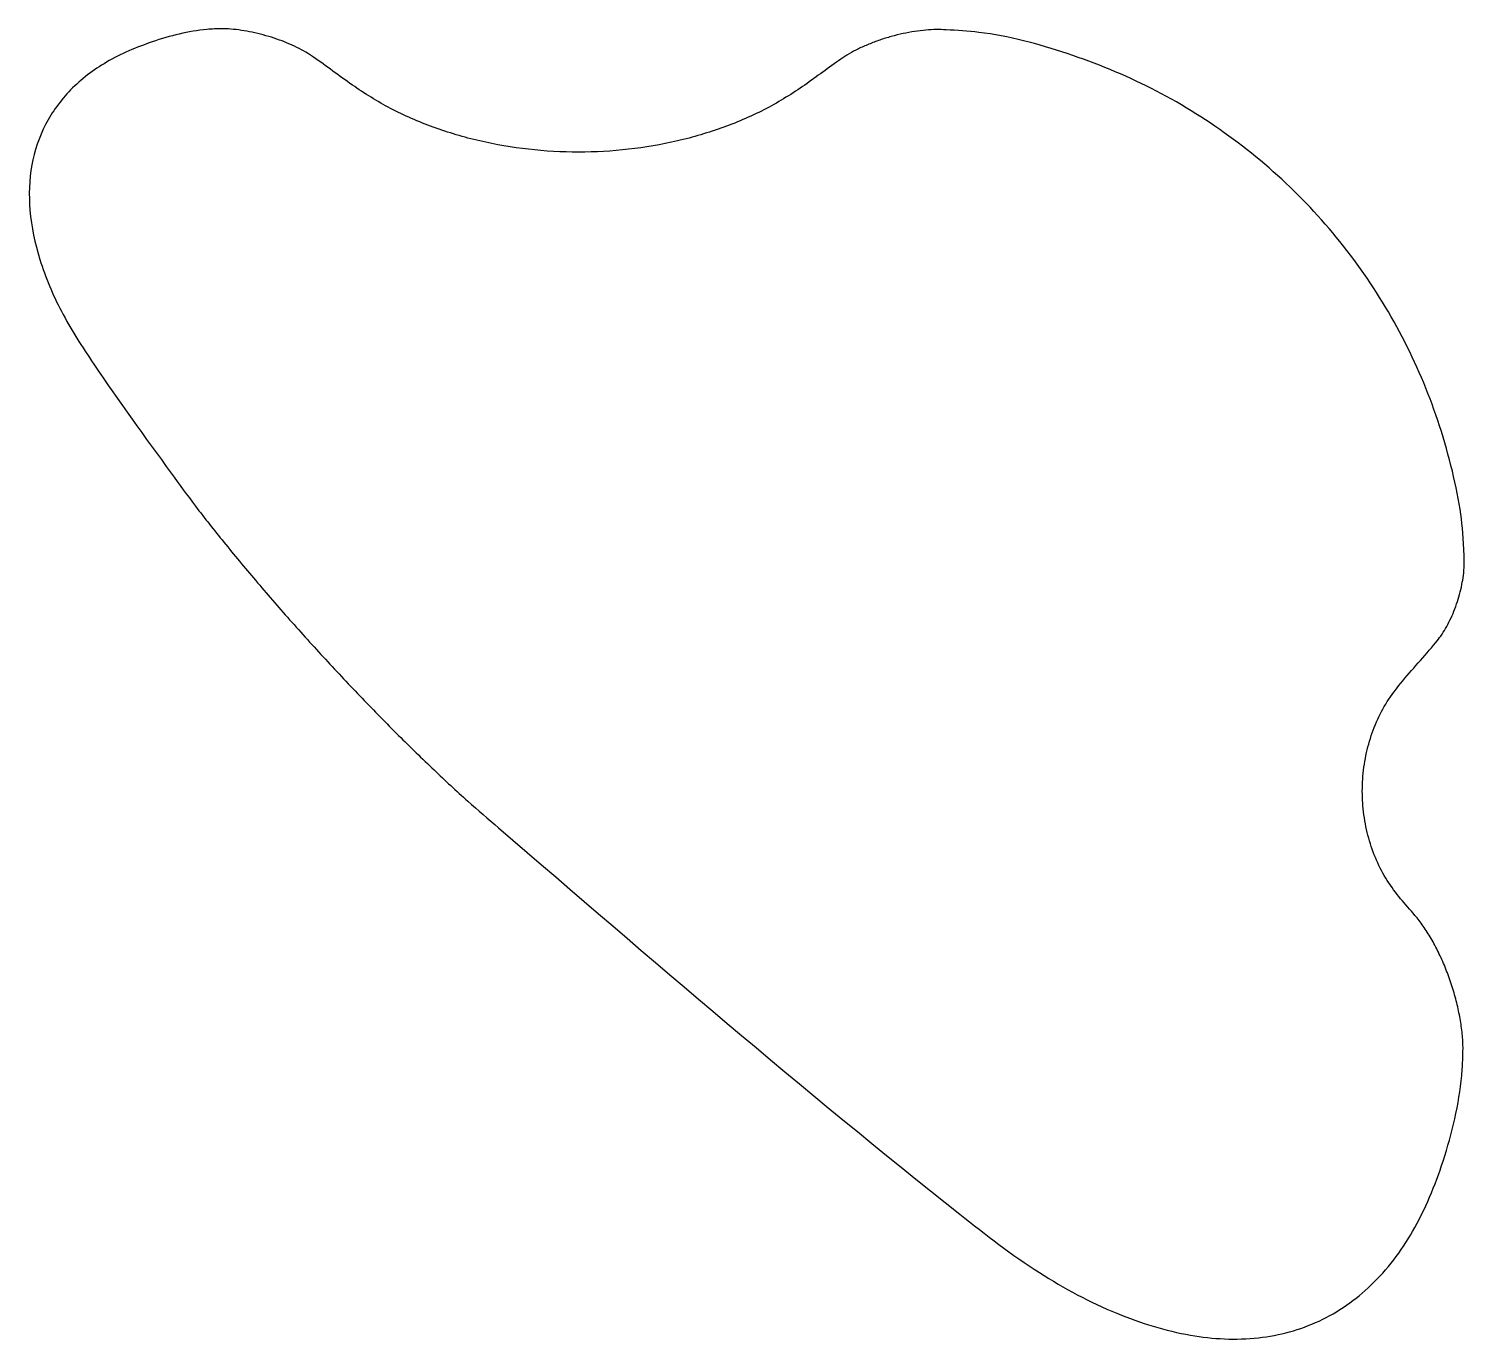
# Model space of a CAD drawing. Header units: millimetres. Extents: x 306.6 to 373.3, y 88.7 to 149.6.
import ezdxf

# ---------------------------------------------------------------- set-up
doc = ezdxf.new("R2010")
doc.units = ezdxf.units.MM
doc.layers.get('0').update_dxf_attribs({"linetype": 'CONTINUOUS'})

msp = doc.modelspace()

# ---------------------------------------------------------------- linework, layer by layer
msp.add_open_spline([(373.299, 124.725), (373.295, 124.668), (373.286, 124.472), (373.272, 124.312), (373.256, 124.142), (373.235, 124.014), (373.208, 123.876), (373.18, 123.733), (373.147, 123.578), (373.11, 123.428), (373.071, 123.275), (373.027, 123.126), (372.979, 122.978), (372.93, 122.83), (372.877, 122.683), (372.819, 122.538), (372.762, 122.396), (372.7, 122.255), (372.634, 122.118), (372.57, 121.986), (372.501, 121.856), (372.428, 121.728), (372.359, 121.609), (372.286, 121.492), (372.207, 121.379), (372.134, 121.276), (372.055, 121.177), (371.975, 121.079), (371.447, 120.43), (370.87, 119.826), (370.341, 119.177), (370.121, 118.906), (369.909, 118.628), (369.722, 118.333), (369.531, 118.032), (369.367, 117.714), (369.224, 117.386), (369.079, 117.053), (368.957, 116.711), (368.859, 116.361), (368.76, 116.007), (368.686, 115.646), (368.637, 115.282), (368.587, 114.915), (368.562, 114.545), (368.562, 114.175), (368.562, 113.805), (368.587, 113.435), (368.637, 113.069), (368.686, 112.705), (368.76, 112.344), (368.859, 111.99), (368.957, 111.64), (369.079, 111.297), (369.224, 110.964), (369.367, 110.637), (369.532, 110.32), (369.722, 110.018), (369.908, 109.723), (370.118, 109.442), (370.341, 109.174), (370.559, 108.912), (370.789, 108.661), (371.006, 108.4), (371.14, 108.239), (371.268, 108.075), (371.389, 107.905), (371.52, 107.719), (371.641, 107.526), (371.756, 107.329), (371.878, 107.119), (371.992, 106.905), (372.098, 106.687), (372.209, 106.46), (372.313, 106.228), (372.408, 105.994), (372.506, 105.755), (372.596, 105.512), (372.678, 105.267), (372.76, 105.023), (372.834, 104.775), (372.9, 104.525), (372.965, 104.281), (373.022, 104.034), (373.07, 103.786), (373.116, 103.547), (373.154, 103.308), (373.183, 103.067), (373.21, 102.841), (373.23, 102.613), (373.236, 102.386), (373.243, 102.178), (373.238, 101.969), (373.229, 101.761), (373.219, 101.494), (373.202, 101.227), (373.178, 100.961), (373.057, 99.611), (372.737, 98.282), (372.314, 96.988), (371.943, 95.852), (371.493, 94.744), (370.897, 93.712), (370.369, 92.799), (369.727, 91.945), (368.962, 91.215), (368.255, 90.539), (367.443, 89.969), (366.557, 89.556), (365.672, 89.142), (364.713, 88.885), (363.741, 88.777), (362.691, 88.66), (361.625, 88.718), (360.584, 88.897), (359.409, 89.101), (358.266, 89.46), (357.163, 89.914), (355.907, 90.431), (354.703, 91.071), (353.562, 91.802), (352.276, 92.626), (351.07, 93.566), (349.871, 94.515), (342.553, 100.302), (335.509, 106.392), (328.439, 112.462), (327.957, 112.876), (327.476, 113.289), (327.002, 113.712), (326.473, 114.184), (325.954, 114.668), (325.44, 115.157), (324.884, 115.687), (324.334, 116.222), (323.79, 116.764), (323.218, 117.333), (322.653, 117.909), (322.094, 118.491), (321.521, 119.087), (320.954, 119.69), (320.393, 120.297), (319.832, 120.905), (319.277, 121.519), (318.729, 122.138), (318.194, 122.742), (317.665, 123.351), (317.143, 123.967), (316.646, 124.552), (316.157, 125.143), (315.674, 125.74), (315.227, 126.291), (314.786, 126.848), (314.358, 127.413), (313.975, 127.919), (313.601, 128.432), (313.228, 128.945), (312.01, 130.619), (310.792, 132.291), (309.635, 134.01), (309.097, 134.81), (308.572, 135.619), (308.126, 136.473), (307.724, 137.241), (307.386, 138.045), (307.129, 138.875), (306.899, 139.618), (306.735, 140.382), (306.669, 141.157), (306.61, 141.859), (306.632, 142.569), (306.758, 143.263), (306.877, 143.915), (307.088, 144.553), (307.392, 145.141), (307.697, 145.73), (308.094, 146.271), (308.557, 146.746), (309.05, 147.25), (309.617, 147.681), (310.224, 148.036), (310.894, 148.429), (311.613, 148.73), (312.351, 148.982), (313.176, 149.263), (314.024, 149.482), (314.887, 149.558), (315.004, 149.569), (315.12, 149.576), (315.237, 149.582), (315.378, 149.589), (315.518, 149.593), (315.659, 149.59), (315.813, 149.588), (315.967, 149.577), (316.121, 149.562), (316.285, 149.546), (316.449, 149.525), (316.612, 149.498), (316.782, 149.47), (316.951, 149.437), (317.119, 149.4), (317.291, 149.361), (317.462, 149.318), (317.632, 149.269), (317.801, 149.221), (317.969, 149.168), (318.136, 149.111), (318.299, 149.054), (318.46, 148.993), (318.619, 148.927), (318.772, 148.863), (318.922, 148.796), (319.07, 148.723), (319.209, 148.655), (319.346, 148.583), (319.478, 148.504), (319.599, 148.432), (319.716, 148.354), (319.832, 148.275), (320.446, 147.856), (321.034, 147.399), (321.645, 146.975), (322.215, 146.58), (322.805, 146.213), (323.418, 145.891), (324.059, 145.554), (324.726, 145.266), (325.406, 145.018), (326.111, 144.762), (326.831, 144.549), (327.56, 144.379), (328.308, 144.205), (329.065, 144.075), (329.828, 143.989), (330.599, 143.902), (331.376, 143.858), (332.152, 143.858), (332.928, 143.858), (333.705, 143.902), (334.476, 143.989), (335.239, 144.075), (335.996, 144.205), (336.744, 144.379), (337.473, 144.549), (338.193, 144.762), (338.898, 145.018), (339.578, 145.266), (340.245, 145.554), (340.886, 145.891), (341.499, 146.213), (342.09, 146.58), (342.659, 146.975), (343.226, 147.37), (343.772, 147.792), (344.342, 148.181), (344.466, 148.266), (344.59, 148.348), (344.718, 148.424), (344.859, 148.508), (345.004, 148.585), (345.151, 148.656), (345.309, 148.733), (345.469, 148.805), (345.631, 148.871), (345.8, 148.941), (345.972, 149.005), (346.145, 149.064), (346.322, 149.125), (346.5, 149.18), (346.68, 149.23), (346.86, 149.28), (347.042, 149.325), (347.225, 149.365), (347.404, 149.404), (347.583, 149.437), (347.764, 149.465), (347.937, 149.492), (348.111, 149.513), (348.286, 149.529), (348.449, 149.544), (348.613, 149.554), (348.776, 149.554), (348.926, 149.555), (349.075, 149.548), (349.224, 149.54), (349.733, 149.515), (350.243, 149.481), (350.748, 149.421), (352.146, 149.254), (353.518, 148.884), (354.858, 148.434), (356.198, 147.984), (357.506, 147.453), (358.763, 146.816), (360.02, 146.18), (361.226, 145.438), (362.366, 144.608), (363.507, 143.778), (364.583, 142.86), (365.58, 141.863), (366.577, 140.867), (367.495, 139.793), (368.325, 138.65), (369.155, 137.506), (369.896, 136.293), (370.533, 135.046), (371.171, 133.799), (371.704, 132.517), (372.151, 131.141), (372.597, 129.765), (372.957, 128.294), (373.137, 127.032), (373.22, 126.454), (373.265, 125.92), (373.289, 125.103), (373.294, 124.943), (373.298, 124.772), (373.299, 124.725)], degree=3, knots=[0, 0, 0, 0, 0.413302, 0.413302, 0.413302, 0.853657, 0.853657, 0.853657, 1.31267, 1.31267, 1.31267, 1.781193, 1.781193, 1.781193, 2.249716, 2.249716, 2.249716, 2.708727, 2.708727, 2.708727, 3.149083, 3.149083, 3.149083, 3.562387, 3.562387, 3.562387, 3.941423, 3.941423, 3.941423, 6.449162, 6.449162, 6.449162, 7.495888, 7.495888, 7.495888, 8.565327, 8.565327, 8.565327, 9.653717, 9.653717, 9.653717, 10.755668, 10.755668, 10.755668, 11.864684, 11.864684, 11.864684, 12.973699, 12.973699, 12.973699, 14.075651, 14.075651, 14.075651, 15.164041, 15.164041, 15.164041, 16.23348, 16.23348, 16.23348, 17.280205, 17.280205, 17.280205, 18.300895, 18.300895, 18.300895, 18.926278, 18.926278, 18.926278, 19.608928, 19.608928, 19.608928, 20.336753, 20.336753, 20.336753, 21.095717, 21.095717, 21.095717, 21.870549, 21.870549, 21.870549, 22.645382, 22.645382, 22.645382, 23.404346, 23.404346, 23.404346, 24.132172, 24.132172, 24.132172, 24.814822, 24.814822, 24.814822, 25.440205, 25.440205, 25.440205, 26.241802, 26.241802, 26.241802, 30.307386, 30.307386, 30.307386, 33.876378, 33.876378, 33.876378, 37.036003, 37.036003, 37.036003, 39.957496, 39.957496, 39.957496, 42.878988, 42.878988, 42.878988, 46.038613, 46.038613, 46.038613, 49.607606, 49.607606, 49.607606, 53.673188, 53.673188, 53.673188, 58.25422, 58.25422, 58.25422, 86.208579, 86.208579, 86.208579, 88.112449, 88.112449, 88.112449, 90.241025, 90.241025, 90.241025, 92.543551, 92.543551, 92.543551, 94.964634, 94.964634, 94.964634, 97.445775, 97.445775, 97.445775, 99.926915, 99.926915, 99.926915, 102.347996, 102.347996, 102.347996, 104.650523, 104.650523, 104.650523, 106.7791, 106.7791, 106.7791, 108.682969, 108.682969, 108.682969, 114.892687, 114.892687, 114.892687, 117.780907, 117.780907, 117.780907, 120.381458, 120.381458, 120.381458, 122.709481, 122.709481, 122.709481, 124.817518, 124.817518, 124.817518, 126.800141, 126.800141, 126.800141, 128.782761, 128.782761, 128.782761, 130.890799, 130.890799, 130.890799, 133.21882, 133.21882, 133.21882, 135.819369, 135.819369, 135.819369, 136.170216, 136.170216, 136.170216, 136.591733, 136.591733, 136.591733, 137.054439, 137.054439, 137.054439, 137.549492, 137.549492, 137.549492, 138.06678, 138.06678, 138.06678, 138.59538, 138.59538, 138.59538, 139.12398, 139.12398, 139.12398, 139.641267, 139.641267, 139.641267, 140.13632, 140.13632, 140.13632, 140.599027, 140.599027, 140.599027, 141.02055, 141.02055, 141.02055, 143.251345, 143.251345, 143.251345, 145.329799, 145.329799, 145.329799, 147.500921, 147.500921, 147.500921, 149.747866, 149.747866, 149.747866, 152.048333, 152.048333, 152.048333, 154.376446, 154.376446, 154.376446, 156.704557, 156.704557, 156.704557, 159.005024, 159.005024, 159.005024, 161.251969, 161.251969, 161.251969, 163.423092, 163.423092, 163.423092, 165.501546, 165.501546, 165.501546, 167.572403, 167.572403, 167.572403, 168.020264, 168.020264, 168.020264, 168.511534, 168.511534, 168.511534, 169.036915, 169.036915, 169.036915, 169.585748, 169.585748, 169.585748, 170.14652, 170.14652, 170.14652, 170.707292, 170.707292, 170.707292, 171.256127, 171.256127, 171.256127, 171.781507, 171.781507, 171.781507, 172.272777, 172.272777, 172.272777, 172.720638, 172.720638, 172.720638, 174.249747, 174.249747, 174.249747, 178.476173, 178.476173, 178.476173, 182.702601, 182.702601, 182.702601, 186.929027, 186.929027, 186.929027, 191.155454, 191.155454, 191.155454, 195.381879, 195.381879, 195.381879, 199.608306, 199.608306, 199.608306, 203.834732, 203.834732, 203.834732, 208.061158, 208.061158, 208.061158, 209.995204, 209.995204, 209.995204, 210.374243, 210.374243, 210.374243, 210.374243])

doc.saveas('drawing.dxf')
